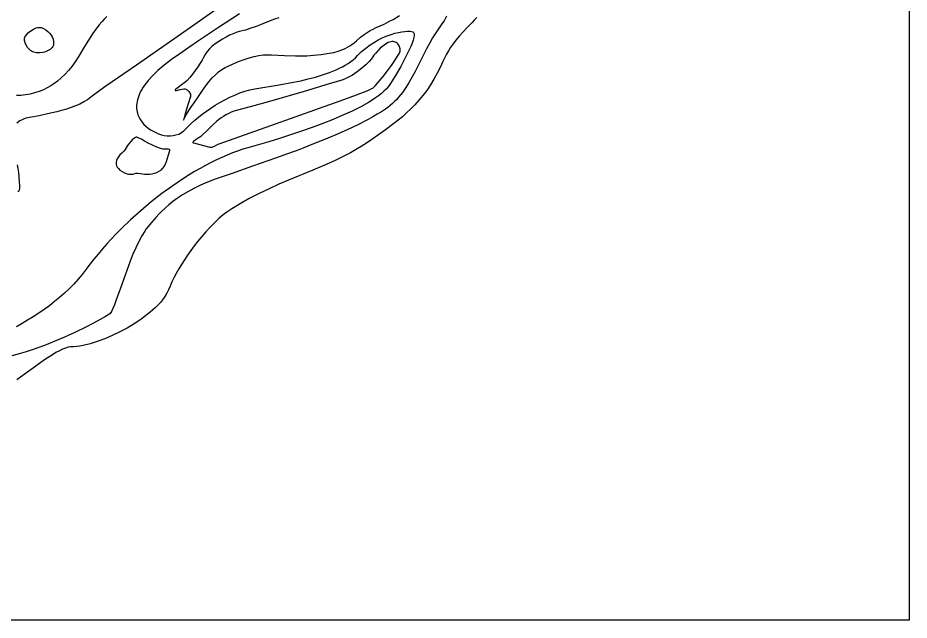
# Model space of a CAD drawing. Header units: millimetres. Extents: x 2 to 2848, y 1 to 2248.
# Drawn here: x 1730 to 2848, y 1 to 757 of the extents above; entities that cross this region are included whole.
import ezdxf

# ---------------------------------------------------------------- set-up
doc = ezdxf.new("R2010")
doc.units = ezdxf.units.MM
for name, color, linetype in [('1000m', 7, 'CONTINUOUS'), ('100m', 7, 'CONTINUOUS'), ('1500m', 7, 'CONTINUOUS'), ('200m', 7, 'CONTINUOUS'), ('500m', 7, 'CONTINUOUS'), ('海岸線', 7, 'CONTINUOUS'), ('海洋', 7, 'CONTINUOUS')]:
    doc.layers.add(name, color=color, linetype=linetype)

msp = doc.modelspace()

# ---------------------------------------------------------------- linework, layer by layer
at = {"layer": '1000m', "color": 1}
msp.add_lwpolyline([(1841.830644, 759.07862), (1838.45792, 755.788305), (1835.219683, 752.296066), (1832.113218, 748.637946), (1829.135815, 744.849991), (1823.557338, 737.02875), (1818.462549, 729.120696), (1813.829748, 721.414184), (1805.8633, 707.7592), (1802.073354, 701.926483), (1797.917544, 696.369722), (1793.501287, 691.141625), (1788.93, 686.2949), (1784.309101, 681.882257), (1779.744006, 677.956403), (1775.340134, 674.570048), (1771.2029, 671.7759), (1766.897745, 669.343482), (1762.012775, 667.050587), (1756.687517, 664.96233), (1751.0615, 663.143825), (1745.274252, 661.660185), (1739.4653, 660.576525), (1733.774173, 659.957959), (1728.3404, 659.8696)], dxfattribs=at)
at = {"layer": '100m', "color": 1}
for points in [[(2267.9712, 759.454225), (2266.84246, 756.813505), (2264.922456, 753.5728), (2262.191899, 749.582751), (2258.6315, 744.694), (2254.322686, 738.49471), (2250.275297, 731.998374), (2246.43633, 725.263697), (2242.75278, 718.349381), (2235.639919, 704.216648), (2228.512688, 690.0698), (2224.811174, 683.137842), (2220.947058, 676.378465), (2216.867335, 669.850373), (2212.519002, 663.612269), (2207.849055, 657.722856), (2205.376913, 654.927254), (2202.804492, 652.240838), (2200.125165, 649.670947), (2197.332308, 647.224918), (2194.419295, 644.91009), (2191.3795, 642.7338), (2186.387514, 639.469148), (2181.055363, 636.20284), (2175.406203, 632.938371), (2169.463192, 629.679233), (2156.788244, 623.19093), (2143.215773, 616.765883), (2128.931037, 610.432043), (2114.11929, 604.217363), (2098.965788, 598.149794), (2083.655788, 592.257288), (2068.374543, 586.567796), (2053.307312, 581.10927), (2024.555908, 570.996923), (1998.883622, 562.143862), (1977.7725, 554.7737), (1968.066003, 551.071947), (1959.125649, 547.210569), (1950.913374, 543.222596), (1943.391114, 539.141058), (1936.520807, 534.998983), (1930.264388, 530.829402), (1924.583795, 526.665344), (1919.440963, 522.539837), (1914.797829, 518.485913), (1910.616329, 514.536599), (1906.858401, 510.724926), (1903.48598, 507.083923), (1897.745406, 500.446045), (1893.0901, 494.8872), (1891.146412, 492.457677), (1889.216068, 489.746834), (1885.402213, 483.568971), (1881.662134, 476.529177), (1878.009433, 468.803022), (1874.457708, 460.566073), (1871.020558, 451.9939), (1864.544388, 434.54615), (1858.689718, 417.864319), (1853.565348, 403.352953), (1851.311025, 397.350115), (1849.280076, 392.416598), (1847.486101, 388.72797), (1846.682229, 387.405355), (1845.9427, 386.4598), (1844.083267, 385.102029), (1839.81339, 382.427173), (1833.312183, 378.641061), (1824.758759, 373.949525), (1814.332233, 368.558393), (1802.211718, 362.673496), (1788.576327, 356.500663), (1773.605175, 350.245725), (1765.674662, 347.151788), (1757.477375, 344.114511), (1749.035706, 341.159622), (1740.372042, 338.312851), (1731.508773, 335.599925), (1722.468288, 333.046575)], [(2057.5993, 757.3605), (2052.254377, 755.536339), (2046.820364, 753.47198), (2035.362613, 748.900612), (2029.177645, 746.532577), (2022.58113, 744.202289), (2015.492453, 741.979235), (2007.831, 739.9329), (2004.095834, 738.836591), (2000.023258, 737.294184), (1995.700756, 735.350786), (1991.215813, 733.0515), (1986.655911, 730.441433), (1982.108536, 727.565691), (1977.661171, 724.469378), (1973.4013, 721.1976), (1970.395463, 718.366147), (1967.502725, 714.911875), (1964.930725, 711.135516), (1962.8871, 707.3378), (1961.270947, 704.273266), (1958.903013, 700.380562), (1955.971472, 695.951253), (1952.6645, 691.2769), (1949.170272, 686.649066), (1945.676963, 682.359312), (1942.372747, 678.699203), (1939.4458, 675.9603), (1935.051425, 672.621225), (1931.1078, 669.84555), (1928.302, 667.7577), (1927.540495, 667.010592), (1927.3211, 666.4821), (1927.513539, 666.185539), (1927.923337, 666.055371), (1929.294394, 666.188172), (1933.53805, 667.28405), (1936.00819, 667.822969), (1938.442231, 668.073103), (1939.582831, 668.023601), (1940.638945, 667.822373), (1941.585419, 667.442909), (1942.3971, 666.8587), (1944.380894, 664.835514), (1945.24129, 663.756342), (1945.95455, 662.616737), (1946.476073, 661.405166), (1946.761256, 660.110092), (1946.765499, 658.719982), (1946.4442, 657.2233), (1940.168713, 637.085925), (1937.7012, 628.8077), (1941.309025, 635.456413), (1944.641888, 641.086077), (1946.347288, 643.695211), (1947.9479, 645.8693), (1951.251634, 650.482313), (1955.824875, 657.335425), (1960.812753, 664.831175), (1965.3604, 671.3721), (1969.760348, 677.102817), (1973.915994, 681.917303), (1977.931136, 685.952525), (1981.909575, 689.34545), (1985.955111, 692.233043), (1990.171544, 694.752272), (1994.662673, 697.040102), (1999.5323, 699.2335), (2006.991729, 702.308344), (2013.943755, 704.889952), (2020.445468, 706.995949), (2026.553963, 708.643963), (2032.32633, 709.851618), (2037.819664, 710.636542), (2043.091056, 711.016361), (2048.1976, 711.0087), (2064.474194, 710.182642), (2078.4109, 709.547788), (2085.379471, 709.497867), (2092.816281, 709.730714), (2101.072401, 710.324651), (2110.4989, 711.358), (2115.536211, 712.018388), (2120.835409, 712.848744), (2126.34076, 713.974609), (2131.996525, 715.521525), (2137.746968, 717.615031), (2140.640277, 718.905987), (2143.536353, 720.380669), (2146.428231, 722.054768), (2149.308943, 723.943978), (2152.171521, 726.063991), (2155.009, 728.4305), (2160.166731, 732.845447), (2164.548377, 736.283823), (2168.422556, 738.979641), (2172.057888, 741.166913), (2175.722989, 743.079651), (2179.68648, 744.95187), (2189.5831, 749.5108), (2195.749993, 752.594149), (2200.809784, 755.379459), (2209.0288, 760.17995)]]:
    msp.add_lwpolyline(points, dxfattribs=at)
at = {"layer": '1500m', "color": 1}
msp.add_lwpolyline([(1762.1102, 743.9498), (1764.994796, 742.030423), (1767.563434, 740.039409), (1769.789186, 737.939322), (1771.645125, 735.692725), (1773.104323, 733.262181), (1774.139853, 730.610253), (1774.724788, 727.699505), (1774.8322, 724.4925), (1774.583628, 722.866155), (1774.001257, 721.35656), (1773.119618, 719.966455), (1771.973242, 718.69858), (1770.59666, 717.555675), (1769.024403, 716.540481), (1767.291002, 715.655739), (1765.430987, 714.904188), (1763.478891, 714.288568), (1761.469242, 713.81162), (1757.415414, 713.284702), (1755.440296, 713.240211), (1753.545751, 713.345354), (1751.766309, 713.60287), (1750.1365, 714.0155), (1748.625116, 714.614209), (1747.183398, 715.411103), (1745.819556, 716.380682), (1744.541797, 717.497452), (1742.277366, 720.070572), (1740.455775, 722.926488), (1739.142693, 725.861224), (1738.403791, 728.670805), (1738.270178, 729.96492), (1738.304736, 731.151255), (1738.515674, 732.204314), (1738.9112, 733.0986), (1740.962257, 735.961405), (1743.512122, 738.673663), (1746.432651, 741.095445), (1749.5957, 743.086825), (1751.228124, 743.877388), (1752.873124, 744.507877), (1754.514681, 744.960803), (1756.136778, 745.218675), (1757.723397, 745.264001), (1759.258518, 745.079291), (1760.726126, 744.647055), (1762.1102, 743.9498)], close=True, dxfattribs=at)
at = {"layer": '200m', "color": 1}
msp.add_lwpolyline([(2008.148413, 762.241025), (1981.985421, 745.232873), (1956.555311, 728.360216), (1944.551967, 720.186402), (1933.256099, 712.300507), (1922.842459, 704.787212), (1913.4858, 697.7312), (1905.789011, 691.154128), (1899.210019, 684.825715), (1893.68416, 678.748269), (1891.295946, 675.804381), (1889.146766, 672.9241), (1887.228535, 670.107716), (1885.533171, 667.355517), (1884.052591, 664.667792), (1882.778711, 662.044829), (1881.703447, 659.486917), (1880.818717, 656.994345), (1880.116438, 654.567402), (1879.588525, 652.206375), (1879.226896, 649.911554), (1879.023468, 647.683227), (1879.05888, 643.427212), (1879.630095, 639.440637), (1880.672447, 635.725813), (1882.121269, 632.285047), (1883.911896, 629.120651), (1885.979662, 626.234932), (1888.2599, 623.6302), (1890.767127, 621.221279), (1893.536863, 618.942456), (1896.536007, 616.825296), (1899.731456, 614.901363), (1903.090108, 613.202218), (1906.578859, 611.759425), (1910.164607, 610.604548), (1913.81425, 609.76915), (1917.494685, 609.284794), (1921.17281, 609.183044), (1924.815522, 609.495462), (1928.389719, 610.253613), (1931.862297, 611.489058), (1935.200155, 613.233363), (1938.370191, 615.518089), (1941.3393, 618.3748), (1944.455063, 621.643389), (1948.06044, 625.111364), (1952.1154, 628.731763), (1956.579911, 632.457628), (1961.413941, 636.241999), (1966.57746, 640.037916), (1972.030436, 643.79842), (1977.732838, 647.47655), (1983.644633, 651.025348), (1989.725791, 654.397853), (1995.936281, 657.547106), (2002.23607, 660.426147), (2008.585128, 662.988017), (2014.943424, 665.185755), (2021.270925, 666.972403), (2027.5276, 668.301), (2057.844639, 673.23613), (2075.749908, 676.495087), (2084.990457, 678.422106), (2094.271038, 680.585463), (2103.477713, 683.013641), (2112.49655, 685.735124), (2121.213613, 688.778396), (2129.514967, 692.171939), (2133.474149, 694.008964), (2137.286678, 695.944238), (2140.938312, 697.981321), (2144.41481, 700.123775), (2147.70193, 702.37516), (2150.785429, 704.739035), (2153.651066, 707.218961), (2156.2846, 709.8185), (2161.405511, 714.860517), (2166.680391, 719.361341), (2172.053812, 723.346378), (2177.470347, 726.841031), (2182.874566, 729.870706), (2188.211042, 732.460805), (2193.424346, 734.636735), (2198.45905, 736.4239), (2203.259726, 737.847704), (2207.770946, 738.933551), (2211.937281, 739.706846), (2215.703303, 740.192994), (2219.013584, 740.417399), (2221.812696, 740.405465), (2224.045211, 740.182597), (2225.6557, 739.7742), (2226.229064, 739.438072), (2226.670595, 738.926615), (2226.983948, 738.24618), (2227.172781, 737.403118), (2227.191513, 735.25452), (2226.756044, 732.531628), (2225.895627, 729.285252), (2224.639516, 725.566199), (2223.016964, 721.425279), (2221.057225, 716.9133), (2216.2432, 706.979401), (2210.431469, 696.170972), (2203.856059, 684.894482), (2196.751, 673.5564), (2194.720042, 670.746882), (2192.284825, 667.936499), (2189.462961, 665.127463), (2186.272058, 662.321988), (2182.729727, 659.522286), (2178.853577, 656.730572), (2174.661219, 653.949058), (2170.170263, 651.179958), (2160.362993, 645.687851), (2149.572648, 640.271958), (2137.940108, 634.949985), (2125.60625, 629.739638), (2112.711955, 624.658622), (2099.398102, 619.724643), (2085.805569, 614.955408), (2072.075238, 610.368623), (2058.347985, 605.981994), (2044.764692, 601.813226), (2018.5935, 594.2001), (2012.235374, 592.293284), (2005.780445, 590.125342), (1999.238506, 587.703949), (1992.61935, 585.036782), (1985.932772, 582.131517), (1979.188565, 578.99583), (1972.396523, 575.637398), (1965.566439, 572.063897), (1958.708107, 568.283003), (1951.831321, 564.302392), (1944.945875, 560.129741), (1938.061562, 555.772726), (1931.188175, 551.239023), (1924.335509, 546.536309), (1910.731513, 536.65455), (1897.327922, 526.18886), (1884.203087, 515.200649), (1871.435356, 503.751327), (1859.10308, 491.902303), (1853.124721, 485.847094), (1847.284606, 479.714989), (1841.59253, 473.513663), (1836.058286, 467.250793), (1830.691667, 460.934056), (1825.502467, 454.571127), (1820.50048, 448.169683), (1815.6955, 441.7374), (1810.83379, 435.383821), (1805.669965, 429.213825), (1800.226342, 423.228093), (1794.52524, 417.427305), (1788.588978, 411.812141), (1782.439874, 406.383282), (1776.100247, 401.141409), (1769.592414, 396.087202), (1762.938695, 391.22134), (1756.161408, 386.544506), (1749.282871, 382.057378), (1742.325403, 377.760638), (1735.311322, 373.654966), (1728.262947, 369.741043)], dxfattribs=at)
at = {"layer": '500m', "color": 1}
for points in [[(1987.125888, 773.656075), (1929.840026, 733.518779), (1878.834777, 698.020988), (1840.628185, 671.337571), (1828.361276, 662.6059), (1821.7383, 657.6434), (1817.551743, 654.553969), (1812.881827, 651.725025), (1807.80575, 649.141771), (1802.400714, 646.789413), (1796.743917, 644.653152), (1790.91256, 642.718194), (1784.983842, 640.969742), (1779.034963, 639.393), (1767.38552, 636.695463), (1756.58183, 634.507213), (1747.24149, 632.709881), (1739.9821, 631.1851), (1738.114465, 630.635954), (1736.230882, 629.884262), (1732.470313, 627.861111), (1728.809268, 625.291396)], [(1729.300719, 572.800263), (1730.193889, 568.269411), (1730.908712, 563.249969), (1731.4332, 557.7084), (1731.830078, 551.417776), (1731.989492, 546.668477), (1731.928311, 543.270264), (1731.663402, 541.032898), (1731.21163, 539.76614), (1730.920942, 539.437288), (1730.589863, 539.279749), (1729.814968, 539.383486)]]:
    msp.add_lwpolyline(points, dxfattribs=at)
for points in [[(1971.0078, 595.168), (1972.4776, 595.000876), (1973.936747, 595.192014), (1975.388764, 595.659117), (1976.837175, 596.319887), (1979.737266, 597.893242), (1981.195991, 598.641232), (1982.6652, 599.2537), (2047.45463, 622.023283), (2108.667338, 643.770137), (2134.42264, 653.083951), (2155.072027, 660.730773), (2169.211584, 666.240169), (2173.401454, 668.04632), (2175.4374, 669.1417), (2177.079161, 670.597037), (2178.996875, 672.536841), (2183.474128, 677.600095), (2188.497086, 683.791962), (2193.693675, 690.572937), (2198.691824, 697.403521), (2203.119459, 703.744211), (2206.604509, 709.055504), (2208.7749, 712.7979), (2209.353617, 714.199634), (2209.708704, 715.615319), (2209.852175, 717.027901), (2209.796045, 718.420327), (2209.552329, 719.775544), (2209.133042, 721.076499), (2208.550198, 722.30614), (2207.815812, 723.447412), (2206.9419, 724.483265), (2205.940475, 725.396643), (2204.823553, 726.170495), (2203.603148, 726.787767), (2202.291276, 727.231407), (2200.899951, 727.484361), (2199.441187, 727.529576), (2197.927, 727.35), (2196.354741, 726.92677), (2194.725122, 726.270996), (2191.362014, 724.373437), (2187.974102, 721.880566), (2184.697813, 719.015625), (2181.669571, 716.001855), (2179.025805, 713.0625), (2176.902939, 710.420801), (2175.4374, 708.3), (2173.66852, 705.909962), (2170.662503, 702.52463), (2166.596085, 698.463367), (2161.646, 694.045537), (2155.988984, 689.590503), (2152.950606, 687.448835), (2149.801772, 685.417627), (2146.564572, 683.536799), (2143.261099, 681.846271), (2139.913444, 680.385965), (2136.5437, 679.1958), (2120.473389, 674.259792), (2089.440588, 664.935937), (2048.551642, 653.069939), (2026.006849, 646.760418), (2002.9129, 640.5075), (1999.820261, 639.554513), (1996.797448, 638.370026), (1993.840623, 636.973703), (1990.945947, 635.385208), (1988.109582, 633.624207), (1985.327691, 631.710364), (1979.911975, 627.502812), (1974.668093, 622.919872), (1969.565341, 618.118861), (1959.6604, 608.4919), (1958.235312, 607.342489), (1956.413228, 606.121706), (1952.5348, 603.683975), (1950.95682, 602.576002), (1949.938572, 601.614606), (1949.714092, 601.205903), (1949.719238, 600.854277), (1949.983908, 600.566539), (1950.538, 600.3495), (1971.0078, 595.168)], [(1920.6918, 590.6361), (1920.789588, 591.202294), (1920.694733, 591.652111), (1920.427404, 591.998301), (1920.007769, 592.253609), (1918.792252, 592.542578), (1917.209525, 592.621), (1913.587819, 592.554141), (1911.871527, 592.612826), (1910.4334, 592.8689), (1904.423924, 595.032918), (1898.781697, 597.530589), (1893.597996, 600.142375), (1888.9641, 602.648737), (1884.971285, 604.830139), (1881.710828, 606.467042), (1879.274007, 607.339908), (1878.392985, 607.421222), (1877.7521, 607.2292), (1874.008594, 604.482665), (1871.22415, 601.859425), (1869.146919, 599.340566), (1867.52505, 596.907175), (1864.64, 592.221138), (1862.873119, 589.930663), (1860.5542, 587.65), (1858.133692, 585.314749), (1856.221677, 582.908186), (1854.805751, 580.483021), (1853.873513, 578.091963), (1853.41256, 575.787722), (1853.410492, 573.623008), (1853.854906, 571.650531), (1854.7334, 569.923), (1856.157078, 568.193364), (1858.185369, 566.305597), (1860.728356, 564.448838), (1863.696125, 562.812225), (1866.998759, 561.584896), (1868.747553, 561.18382), (1870.546344, 560.955991), (1872.383894, 560.925052), (1874.248963, 561.114646), (1876.130311, 561.548414), (1878.0167, 562.25), (1878.72053, 562.323518), (1879.980141, 562.223815), (1883.881005, 561.74208), (1889.147888, 561.279457), (1892.115023, 561.203646), (1895.209388, 561.310612), (1898.359555, 561.659689), (1901.494101, 562.31021), (1904.5416, 563.321507), (1907.430627, 564.752914), (1910.089755, 566.663764), (1911.310787, 567.817521), (1912.44756, 569.113389), (1913.491146, 570.558785), (1914.432617, 572.161124), (1915.263044, 573.927823), (1915.9735, 575.8663), (1920.6918, 590.6361)]]:
    msp.add_lwpolyline(points, close=True, dxfattribs=at)
at = {"layer": '海岸線', "color": 4}
msp.add_lwpolyline([(2306.167336, 757.600623), (2302.734023, 754.353429), (2299.5128, 750.9839), (2294.018956, 745.049796), (2288.94018, 739.721464), (2284.151792, 734.561359), (2279.529112, 729.131938), (2274.947463, 722.995655), (2272.633062, 719.525708), (2270.282164, 715.714967), (2267.879184, 711.508739), (2265.408536, 706.85233), (2262.854637, 701.691048), (2260.2019, 695.9702), (2256.310437, 687.88114), (2252.14677, 680.253732), (2247.739918, 673.065774), (2243.1189, 666.295062), (2238.312735, 659.919395), (2233.350442, 653.916568), (2228.261041, 648.264379), (2223.07355, 642.940625), (2217.816989, 637.923103), (2212.520377, 633.18961), (2207.212732, 628.717943), (2201.923075, 624.4859), (2191.513798, 616.651871), (2181.5247, 609.5099), (2174.403005, 604.595022), (2167.448911, 600.025976), (2160.629909, 595.76896), (2153.913489, 591.79017), (2147.267143, 588.055804), (2140.658363, 584.532058), (2127.423462, 577.981213), (2113.948717, 571.86721), (2099.974055, 565.919623), (2069.4847, 553.442), (2057.594829, 548.389185), (2045.185891, 542.760355), (2032.660107, 536.711044), (2020.4197, 530.396787), (2008.866893, 523.97312), (1998.403909, 517.595577), (1993.706795, 514.472706), (1989.432971, 511.419692), (1985.632713, 508.455976), (1982.3563, 505.601), (1976.666069, 500.128364), (1971.179666, 494.521103), (1965.902682, 488.804242), (1960.840708, 483.002808), (1955.999335, 477.141827), (1951.384155, 471.246325), (1947.000759, 465.341328), (1942.854737, 459.451863), (1938.951682, 453.602954), (1935.297184, 447.81963), (1931.896834, 442.126915), (1928.756223, 436.549836), (1925.880944, 431.113419), (1923.276586, 425.84269), (1920.948741, 420.762675), (1918.903, 415.8984), (1917.494712, 412.785559), (1915.766172, 409.653825), (1913.733705, 406.510729), (1911.413634, 403.363802), (1908.822281, 400.220574), (1905.975971, 397.088575), (1902.891026, 393.975337), (1899.58377, 390.888391), (1896.070526, 387.835266), (1892.367618, 384.823493), (1884.4581, 378.954128), (1875.985803, 373.34054), (1867.081312, 368.042975), (1857.875216, 363.121678), (1848.498099, 358.636894), (1839.080547, 354.648869), (1829.753148, 351.217847), (1820.646488, 348.404074), (1811.891152, 346.267795), (1807.686039, 345.472542), (1803.617727, 344.869255), (1799.70254, 344.465464), (1795.9568, 344.2687), (1793.010059, 343.908731), (1789.708073, 342.992196), (1786.067785, 341.558392), (1782.106144, 339.646614), (1777.840093, 337.296158), (1773.28658, 334.54632), (1763.384948, 328.005681), (1752.536816, 320.339065), (1740.877751, 311.860839), (1728.543319, 302.88537)], dxfattribs=at)
at = {"layer": '海洋', "color": 1}
msp.add_lwpolyline([(1.5, 2248.49997), (2848.5, 2248.49997), (2848.5, 1.49997), (1.5, 1.49997)], close=True, dxfattribs=at)

doc.saveas('drawing.dxf')
